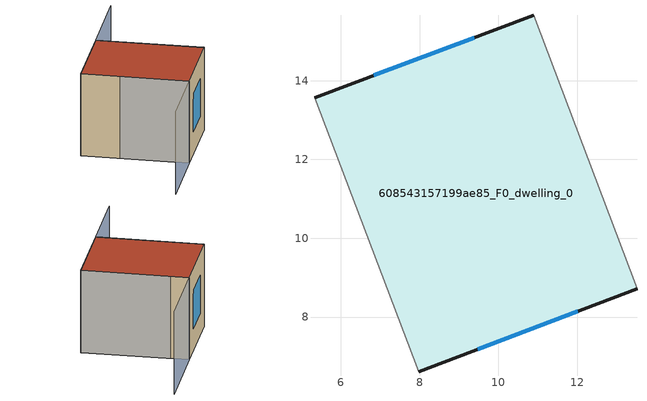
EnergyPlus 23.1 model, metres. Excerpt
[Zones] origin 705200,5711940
608543157199ae85_F0_dwelling_0
 floor ground (EU_floor_Construction): 13.52,8.72 10.9,15.66 5.33,13.57 7.97,6.61 z0
 wall outside (EU_wall_Construction): 5.33,13.57 10.9,15.66 / 13.52,8.72 7.97,6.61 z0:6
 wall adiabatic (EU_wall_Construction): 10.9,15.66 13.52,8.72 / 7.97,6.61 5.33,13.57 z0:6
 window (EU_Window_Construction): 6.84,14.13 9.39,15.09 / 12.02,8.15 9.47,7.18 z1.62:4.38
 roof outside (EU_roof_Construction): 10.9,15.66 13.52,8.72 7.97,6.61 5.33,13.57 z6
shading: 5.33,13.57 7.97,6.61 / 7.97,6.61 2.91,4.69 / 13.52,8.71 10.89,15.66 / 10.89,15.66 16.5,17.78 z0:6
[Building]
EU S2 Campaign: North Axis=0; Terrain=City; Solar Distribution=FullExterior
[Site:Location]
London: Latitude=51.5; Longitude=-0.5; Time Zone=0; Elevation=25
[SizingPeriod:WeatherFileDays]
AnnualSizingPeriod: Begin Month=1; Begin Day of Month=1; End Month=12; End Day of Month=31; Day of Week for Start Day=Monday; Use Weather File Daylight Saving Period=No; Use Weather File Rain and Snow Indicators=No
[MATERIAL]
EU_InternalMass_Material: Roughness=MediumRough; Thickness=0.1; Conductivity=1; Density=1800; Specific Heat=900; Thermal Absorptance=0.9; Solar Absorptance=0.7; Visible Absorptance=0.7
[MATERIAL:NOMASS] Roughness=MediumRough; Thermal Absorptance=0.9; Solar Absorptance=0.7; Visible Absorptance=0.7
Name | Thermal Resistance
EU_wall_NoMass | 0.727863
EU_roof_NoMass | 0.773354
EU_floor_NoMass | 1.79329
[WINDOWMATERIAL:SIMPLEGLAZINGSYSTEM]
EU_Window_SimpleGlazing: UFactor=2.58614; Solar Heat Gain Coefficient=0.76; Visible Transmittance=0.76
[CONSTRUCTION]
EU_wall_Construction: EU_wall_NoMass
EU_roof_Construction: EU_roof_NoMass
EU_floor_Construction: EU_floor_NoMass
EU_InternalMass_Construction: EU_InternalMass_Material
EU_Window_Construction: EU_Window_SimpleGlazing
[ZONE]
608543157199ae85_F0_dwelling_0: Type=1; Multiplier=1; Ceiling Height=autocalculate; Volume=264.658; Floor Area=autocalculate; Part of Total Floor Area=Yes
[INTERNALMASS]
608543157199ae85_F0_dwelling_0_EU_InternalMass: Construction=EU_InternalMass_Construction; Zone or ZoneList=608543157199ae85_F0_dwelling_0; Surface Area=44.1097
[OTHEREQUIPMENT]
EU_Step8_InternalGain_608543157199ae85_F0_dwelling_0_f000: Fuel Type=Electricity; Zone or ZoneList or Space or SpaceList=608543157199ae85_F0_dwelling_0; Schedule=EU_Step8_GainSchedule_608543157199ae85_F0_dwelling_0_f000; Design Level Calculation Method=Watts/Area; Power per Zone Floor Area=1; Fraction Latent=0; Fraction Radiant=0; Fraction Lost=0; Carbon Dioxide Generation Rate=0; EndUse Subcategory=EU_Step8_InternalGains
[ZONEVENTILATION:DESIGNFLOWRATE]
EU_ConstantAir_608543157199ae85_F0_dwelling_0: Zone or ZoneList or Space or SpaceList=608543157199ae85_F0_dwelling_0; Schedule=EU_AlwaysOn; Design Flow Rate Calculation Method=AirChanges/Hour; Air Changes per Hour=0.484901; Ventilation Type=Natural; Fan Pressure Rise=0; Fan Total Efficiency=1; Constant Term Coefficient=1; Temperature Term Coefficient=0; Velocity Term Coefficient=0; Velocity Squared Term Coefficient=0; Minimum Indoor Temperature=-100; Maximum Indoor Temperature=100; Delta Temperature=-100; Minimum Outdoor Temperature=-100; Maximum Outdoor Temperature=100; Maximum Wind Speed=40
[HVACTEMPLATE:THERMOSTAT]
EU_HeatOnly_608543157199ae85_F0_dwelling_0: Constant Heating Setpoint=20; Constant Cooling Setpoint=50
[HVACTEMPLATE:ZONE:IDEALLOADSAIRSYSTEM]
608543157199ae85_F0_dwelling_0: Template Thermostat=EU_HeatOnly_608543157199ae85_F0_dwelling_0; System Availability Schedule=EU_AlwaysOn; Maximum Heating Supply Air Temperature=50; Minimum Cooling Supply Air Temperature=13; Maximum Heating Supply Air Humidity Ratio=0.0156; Minimum Cooling Supply Air Humidity Ratio=0.0077; Heating Limit=NoLimit; Cooling Limit=NoLimit; Heating Availability Schedule=EU_AlwaysOn; Cooling Availability Schedule=EU_CoolingOff; Dehumidification Control Type=ConstantSensibleHeatRatio; Cooling Sensible Heat Ratio=0.7; Dehumidification Setpoint=60; Humidification Control Type=None; Humidification Setpoint=30; Outdoor Air Method=None; Outdoor Air Flow Rate per Person=0.00944; Outdoor Air Flow Rate per Zone Floor Area=0; Outdoor Air Flow Rate per Zone=0; Demand Controlled Ventilation Type=None; Outdoor Air Economizer Type=NoEconomizer; Heat Recovery Type=None; Sensible Heat Recovery Effectiveness=0.7; Latent Heat Recovery Effectiveness=0.65
[SIZING:ZONE]
608543157199ae85_F0_dwelling_0: Zone Cooling Design Supply Air Temperature Input Method=SupplyAirTemperature; Zone Cooling Design Supply Air Temperature=13; Zone Heating Design Supply Air Temperature Input Method=SupplyAirTemperature; Zone Heating Design Supply Air Temperature=50; Zone Cooling Design Supply Air Humidity Ratio=0.008; Zone Heating Design Supply Air Humidity Ratio=0.008; Cooling Design Air Flow Method=DesignDay; Cooling Design Air Flow Rate=0; Cooling Minimum Air Flow per Zone Floor Area=0.000762; Cooling Minimum Air Flow=0; Cooling Minimum Air Flow Fraction=0.2; Heating Design Air Flow Method=DesignDay; Heating Design Air Flow Rate=0; Heating Maximum Air Flow per Zone Floor Area=0.002032; Heating Maximum Air Flow=0.141576; Heating Maximum Air Flow Fraction=0.3; Account for Dedicated Outdoor Air System=No; Dedicated Outdoor Air System Control Strategy=NeutralSupplyAir; Dedicated Outdoor Air Low Setpoint Temperature for Design=autosize; Dedicated Outdoor Air High Setpoint Temperature for Design=autosize; Zone Load Sizing Method=Sensible Load Only No Latent Load; Zone Latent Cooling Design Supply Air Humidity Ratio Input Method=HumidityRatioDifference; Zone Cooling Design Supply Air Humidity Ratio Difference=0.005; Zone Latent Heating Design Supply Air Humidity Ratio Input Method=HumidityRatioDifference; Zone Humidification Design Supply Air Humidity Ratio Difference=0.005
[SCHEDULE:CONSTANT]
Name | Hourly Value
EU_AlwaysOn | 1
EU_CoolingOff | 0
[SCHEDULE:FILE]
EU_Step8_GainSchedule_608543157199ae85_F0_dwelling_0_f000: File=../../schedules/608543157199ae85/608543157199ae85_F0_dwelling_0_f000_gain.csv; Column Number=1; Rows to Skip at Top=0; Number of Hours of Data=8760; Column Separator=Comma; Interpolate to Timestep=No; Minutes per Item=60; Adjust Schedule for Daylight Savings=Yes
